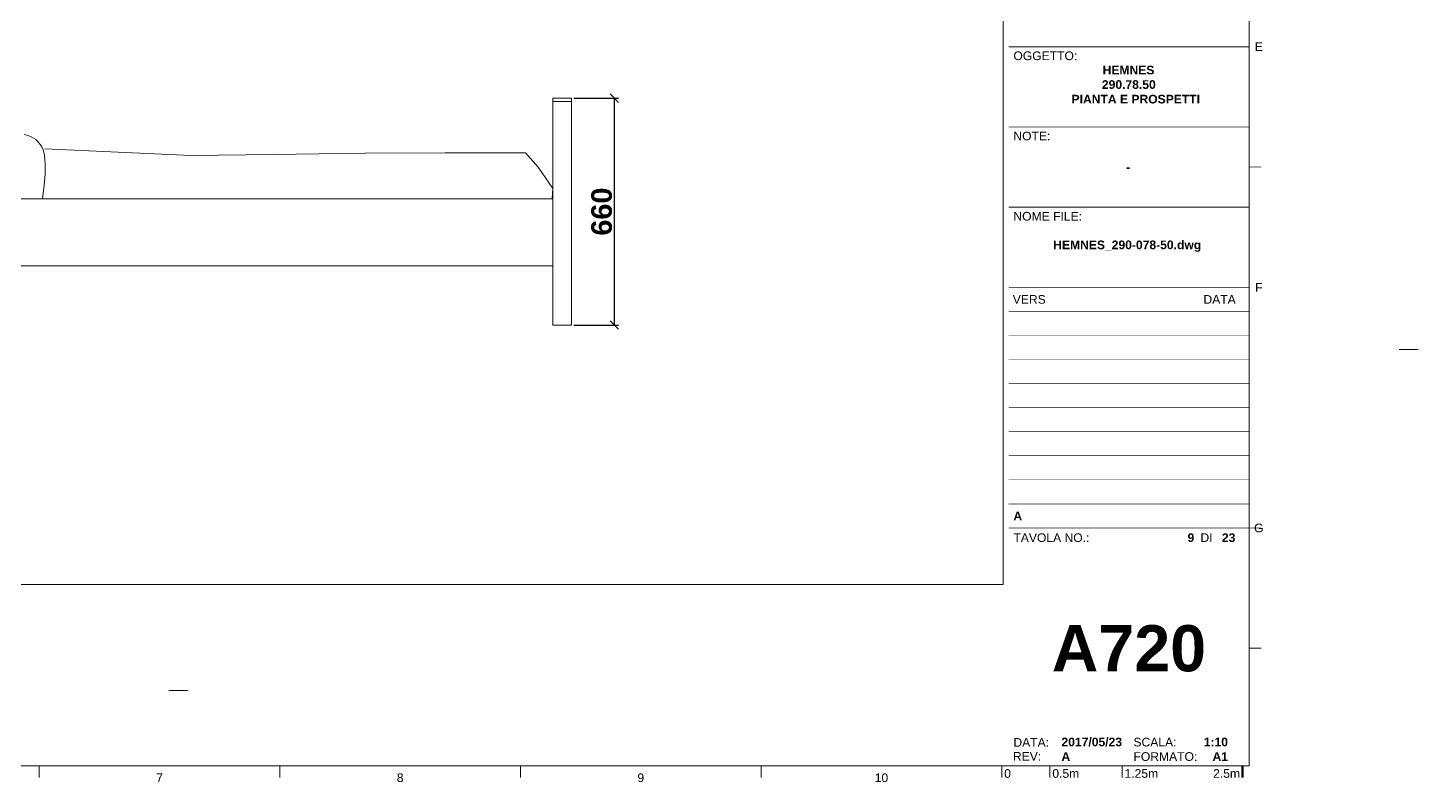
# Paper-space layout 'A720' of a CAD drawing. Header units: centimetres, sheet in millimetres. Extents: x 20 to 854, y 3 to 570.
# Drawn here: x 449.4 to 853.8, y 3.3 to 222.7 of the extents above; entities that cross this region are included whole.
import ezdxf
from ezdxf.enums import TextEntityAlignment as Align

# ---------------------------------------------------------------- set-up
doc = ezdxf.new("R2010")
doc.units = ezdxf.units.CM
for name, color, linetype, lineweight in [('A-ANNO-DIMS', 1, 'Continuous', 18), ('A-ELEV-MBE', 8, 'Continuous', 18), ('G-ANNO-NPLT', 2, 'Continuous', 18), ('G-ANNO-TEXT', 3, 'Continuous', 18), ('G-ANNO-TTLB', 3, 'Continuous', 18)]:
    doc.layers.add(name, color=color, linetype=linetype, lineweight=lineweight)
doc.styles.add('ARIAL', font='arial.ttf')
doc.styles.add('ARIAL-BOLD', font='arialbd.ttf')
doc.styles.add('E-ARIAL', font='arial.ttf')
doc.dimstyles.new('ISO-25', dxfattribs={"dimtxt": 6, "dimasz": 2.5, "dimexe": 1.25, "dimexo": 0.625, "dimtad": 1, "dimlfac": 10, "dimtxsty": 'ARIAL-BOLD', "dimblk": 'OBLIQUE', "dimcen": 2.5, "dimclrt": 256, "dimadec": 0, "dimazin": 0, "dimtfac": 1, "dimtmove": 0, "dimatfit": 3, "dimfxl": 1, "dimarcsym": 0})

# ---------------------------------------------------------------- blocks, each defined once
blk = doc.blocks.new('*U50')
at = {"layer": 'G-ANNO-TTLB'}
for points, const_width in [([(0, -2.5), (0, 0)], 0.18), ([(10, 0), (10, -2.5)], 0.18), ([(25, 0), (25, -2.5)], 0.18), ([(50, 0), (50, -2.5)], 0.48)]:
    blk.add_lwpolyline(points, dxfattribs=dict(at, const_width=const_width))
at = {"layer": 'G-ANNO-TEXT', "style": 'E-ARIAL'}
blk.add_text('0', height=1.8, dxfattribs=at).set_placement((1.2, -0.7), align=Align.TOP_CENTER)
for s, p in [('0.5m', (10.5, -2.5)), ('1.25m', (25.5, -2.5))]:
    blk.add_text(s, height=1.8, dxfattribs=at).set_placement(p)
blk.add_text('2.5m', height=1.8, dxfattribs=at).set_placement((49.5, -2.5), align=Align.RIGHT)
blk = doc.blocks.new('BLOCK_TITLE')
at = {"layer": 'G-ANNO-TTLB'}
for points, const_width in [([(-50, 150), (0, 150)], 0.18), ([(-50, 150), (0, 150)], 0.18), ([(-50, 150), (0, 150)], 0.18), ([(-50, 150), (0, 150)], 0.18), ([(-50, 133.33), (0, 133.33)], 0.18), ([(-50, 116.67), (0, 116.67)], 0.18), ([(-50, 116.67), (0, 116.67)], 0.18), ([(-50, 100), (0, 100)], 0.18), ([(-50, 95), (0, 95)], 0.12), ([(-50, 90), (0, 90)], 0.12), ([(-50, 85), (0, 85)], 0.12), ([(-50, 80), (0, 80)], 0.12), ([(-50, 75), (0, 75)], 0.12), ([(-50, 70), (0, 70)], 0.12), ([(-50, 65), (0, 65)], 0.12), ([(-50, 60), (0, 60)], 0.12), ([(-50, 55), (0, 55)], 0.12), ([(-50, 50), (0, 50)], 0.18), ([(-50, 50), (0, 50)], 0.18)]:
    blk.add_lwpolyline(points, dxfattribs=dict(at, const_width=const_width))
at = {"layer": 'G-ANNO-TTLB', "const_width": 0.18, "flags": 128}
blk.add_lwpolyline([(2.5, 50), (0, 50)], dxfattribs=at)
blk.add_lwpolyline([(2.5, 50), (0, 50)], dxfattribs=at)
at = {"layer": 'G-ANNO-TEXT', "style": 'ARIAL'}
for s, p in [('OGGETTO:', (-49, 149.02)), ('NOTE:', (-49, 132.35)), ('NOME FILE:', (-49, 115.68)), ('TAVOLA NO.:', (-49, 48.88))]:
    blk.add_text(s, height=1.8, dxfattribs=at).set_placement(p, align=Align.TOP_LEFT)
for s, p in [('VERS', (-49.13, 97.5)), ('DI', (-10.14, 47.99)), ('DATA:', (-49, 5.44)), ('SCALA:', (-24.06, 5.5)), ('REV:', (-49.1, 2.54)), ('FORMATO:', (-24.06, 2.5))]:
    blk.add_text(s, height=1.8, dxfattribs=at).set_placement(p, align=Align.MIDDLE_LEFT)
blk.add_text('DATA', height=1.8, dxfattribs=at).set_placement((-2.81, 97.5), align=Align.MIDDLE_RIGHT)
at = {"layer": 'G-ANNO-TEXT', "style": 'ARIAL-BOLD'}
for tag, p, height in [('PROJECT_TITLE_001', (-41.2, 228.22), 3.6), ('PROJECT_TITLE_002', (-36.08, 222.16), 3.6), ('PROJECT_TITLE_003', (-34.58, 216.1), 3.6), ('STUDENTS_001', (-30.84, 153.05), 1.8), ('DRAWING_TITLE_001', (-32.36, 142.66), 1.8), ('NOTES_001', (-25.17, 124.1), 1.8), ('FILENAME_001', (-38.65, 109.01), 1.8)]:
    blk.add_attdef(tag, p, '', height=height, dxfattribs=at)
at = {"layer": 'G-ANNO-TEXT', "style": 'ARIAL-BOLD', "flags": 2}
for tag, p in [('CLASS_001', (-38.72, 194.27)), ('CLASS_002', (-34.96, 191.24)), ('PROFESSOR_001', (-35.55, 175.36))]:
    blk.add_attdef(tag, p, '', height=1.8, dxfattribs=at)
at = {"layer": 'G-ANNO-TEXT', "style": 'ARIAL-BOLD'}
for tag, p in [('VERSION_9', (-49, 92.5)), ('VERSION_8', (-49, 87.5)), ('VERSION_7', (-49, 82.5)), ('VERSION_6', (-49, 77.5)), ('VERSION_5', (-49, 72.5)), ('VERSION_4', (-49, 67.5)), ('VERSION_3', (-49, 62.5)), ('VERSION_2', (-49, 57.5)), ('VERSION_1', (-49, 52.5)), ('SHEET_TOTAL', (-5.68, 47.98)), ('DATE', (-39.01, 5.53)), ('REV', (-39.01, 2.51))]:
    blk.add_attdef(tag, text='', height=1.8, dxfattribs=at).set_placement(p, align=Align.MIDDLE_LEFT)
for tag, p in [('DATA_9', (-2.81, 92.5)), ('DATA_8', (-2.81, 87.5)), ('DATA_7', (-2.81, 82.5)), ('DATA_6', (-2.81, 77.5)), ('DATA_5', (-2.81, 72.5)), ('DATA_4', (-2.81, 67.5)), ('DATA_3', (-2.81, 62.5)), ('DATA_2', (-2.81, 57.5)), ('DATA_1', (-2.81, 52.5)), ('SHEET_COPY', (-11.42, 47.98)), ('SCALE', (-4.42, 5.53))]:
    blk.add_attdef(tag, text='', height=1.8, dxfattribs=at).set_placement(p, align=Align.MIDDLE_RIGHT)
blk.add_attdef('SHEET', text='', height=9.6, dxfattribs=at).set_placement((-25, 25), align=Align.MIDDLE_CENTER)
blk = doc.blocks.new('_Oblique')
at = {"color": 0, "linetype": 'ByBlock', "lineweight": -2}
blk.add_line((-0.5, -0.5), (0.5, 0.5), dxfattribs=at)
blk = doc.blocks.new('*D52')
at = {"layer": 'A-ANNO-DIMS', "color": 0, "lineweight": -2, "transparency": 16777216}
for p, q in [((608.21, 202.27), (621.27, 202.27)), ((620.02, 136.27), (620.02, 202.27)), ((608.21, 136.27), (621.27, 136.27))]:
    blk.add_line(p, q, dxfattribs=at)
at = {"layer": 'Defpoints', "color": 0, "transparency": 16777216}
for p in [(607.58, 202.27), (620.02, 202.27), (607.58, 136.27)]:
    blk.add_point(p, dxfattribs=at)
at = {"layer": 'A-ANNO-DIMS', "color": 0, "lineweight": -2, "transparency": 16777216, "xscale": 2.5, "yscale": 2.5, "zscale": 2.5}
for p, rotation in [((620.02, 202.27), 90), ((620.02, 136.27), 270)]:
    blk.add_blockref('_Oblique', p, dxfattribs=dict(at, rotation=rotation))
at = {"layer": 'A-ANNO-DIMS', "transparency": 16777216, "insert": (616.34, 169.27), "char_height": 6, "attachment_point": 5, "rotation": 90, "style": 'ARIAL-BOLD'}
blk.add_mtext('660', dxfattribs=at)

psp = doc.layouts.new('A720')

# ---------------------------------------------------------------- linework, layer by layer
at = {"layer": 'A-ELEV-MBE'}
for p, q in [((607.5826, 202.2666), (602.0826, 202.2666)), ((602.0826, 202.2666), (607.5826, 202.2666)), ((602.0826, 202.2666), (602.0826, 136.2666)), ((607.5826, 202.2666), (607.5826, 136.2666)), ((602.0826, 201.2666), (607.5826, 201.2666)), ((454.3559, 187.5202), (496.8864, 185.5985)), ((520.768, 185.9067), (547.5166, 186.2664)), ((547.5166, 186.2664), (570.8317, 186.3503)), ((570.8317, 186.3503), (594.196, 186.3503)), ((594.196, 186.3503), (597.8699, 182.1559)), ((496.8864, 185.5985), (520.768, 185.9067)), ((597.8699, 182.1559), (602.0826, 175.9908)), ((602.0826, 175.9908), (601.9377, 172.9636)), ((400.0826, 172.9636), (602.0826, 172.9636)), ((602.0826, 172.9636), (602.0826, 153.4082)), ((400.0525, 153.5303), (602.0826, 153.5303)), ((602.0826, 136.2666), (607.5826, 136.2666)), ((853.8352, 129.1213), (848.3352, 129.1213)), ((490.4725, 29.9018), (495.9725, 29.9018))]:
    psp.add_line(p, q, dxfattribs=at)
psp.add_lwpolyline([(448.3817, 191.7349), (449.4644, 191.3713), (450.3569, 191.0069), (451.0908, 190.6292), (451.6981, 190.2259), (452.2105, 189.7848), (452.66, 189.2935), (453.0784, 188.7397), (453.4869, 188.0963), (453.8639, 187.2765), (454.1773, 186.1787), (454.3948, 184.7013), (454.4843, 182.7427), (454.4135, 180.2013), (454.1504, 176.9755), (453.6627, 172.9636)], dxfattribs=at)
at = {"layer": 'G-ANNO-TTLB'}
for p, q in [((804.6929, 8.0507), (804.6929, 565.8328)), ((24.3134, 8.0507), (804.6929, 8.0507))]:
    psp.add_line(p, q, dxfattribs=at)
at = {"layer": 'G-ANNO-TTLB', "const_width": 0.252, "flags": 128}
for points in [[(808.1929, 182.2328), (804.6929, 182.2328)], [(808.1929, 42.2328), (804.6929, 42.2328)], [(452.7134, 8.0507), (452.7134, 4.5507)], [(522.7134, 8.0507), (522.7134, 4.5507)], [(592.7134, 8.0507), (592.7134, 4.5507)], [(662.7134, 8.0507), (662.7134, 4.5507)], [(732.7134, 8.0507), (732.7134, 4.5507)], [(802.7134, 8.0507), (802.7134, 4.5507)]]:
    psp.add_lwpolyline(points, dxfattribs=at)

# ---------------------------------------------------------------- block references
at = {"xscale": 1.4, "yscale": 1.4, "zscale": 1.4}
psp.add_blockref('*U50', (732.7134, 8.0507), dxfattribs=at)

# ---------------------------------------------------------------- texts
at = {"layer": 'G-ANNO-TEXT', "style": 'ARIAL'}
for s, p in [('E', (807.4695, 217.2328)), ('F', (807.4695, 147.2328)), ('G', (807.4695, 77.2328)), ('7', (487.7134, 4.5624)), ('8', (557.7134, 4.5624)), ('9', (627.7134, 4.5624)), ('10', (697.7134, 4.5624))]:
    psp.add_text(s, height=2.52, dxfattribs=at).set_placement(p, align=Align.MIDDLE_CENTER)

# ---------------------------------------------------------------- dimensions: what is measured, and where the dimension line sits
at = {"layer": 'A-ANNO-DIMS'}
dim = psp.add_linear_dim(base=(620.0245, 202.2666), p1=(607.5826, 136.2666), p2=(607.5826, 202.2666), angle=90, dimstyle='ISO-25', dxfattribs=at)
dim.commit()
dim.dimension.update_dxf_attribs({"geometry": '*D52', "text_midpoint": (616.3361, 169.2666)})

# ---------------------------------------------------------------- next in the draw order: block references
ref = psp.add_blockref('BLOCK_TITLE', (804.6929, 7.2328), dxfattribs=dict(xscale=1.4, yscale=1.4, zscale=1.4))
ref.add_attrib('SHEET_COPY', '9', dxfattribs={"layer": 'G-ANNO-TEXT', "height": 2.52, "style": 'ARIAL-BOLD'}).set_placement((788.7004, 74.4066), align=Align.MIDDLE_RIGHT)
ref.add_attrib('SHEET_TOTAL', '23', dxfattribs={"layer": 'G-ANNO-TEXT', "height": 2.52, "style": 'ARIAL-BOLD'}).set_placement((796.7398, 74.4066), align=Align.MIDDLE_LEFT)
ref.add_attrib('SCALE', '1:10', dxfattribs={"layer": 'G-ANNO-TEXT', "height": 2.52, "style": 'ARIAL-BOLD'}).set_placement((798.5101, 14.9751), align=Align.MIDDLE_RIGHT)
ref.add_attrib('REV', 'A', dxfattribs={"layer": 'G-ANNO-TEXT', "height": 2.52, "style": 'ARIAL-BOLD'}).set_placement((750.072, 10.7419), align=Align.MIDDLE_LEFT)
ref.add_attrib('DATE', '2017/05/23', dxfattribs={"layer": 'G-ANNO-TEXT', "height": 2.52, "style": 'ARIAL-BOLD'}).set_placement((750.072, 14.9751), align=Align.MIDDLE_LEFT)
ref.add_attrib('SHEET', 'A720', dxfattribs={"layer": 'G-ANNO-TEXT', "height": 13.44, "style": 'ARIAL-BOLD'}).set_placement((769.6929, 42.2328), align=Align.MIDDLE_CENTER)
ref.add_attrib('VERSION_1', 'A', dxfattribs={"layer": 'G-ANNO-TEXT', "height": 2.52, "style": 'ARIAL-BOLD'}).set_placement((736.0929, 80.7328), align=Align.MIDDLE_LEFT)
ref.add_attrib('FILENAME_001', 'HEMNES_290-078-50.dwg', (747.6755, 158.3374), dxfattribs={"layer": 'G-ANNO-TEXT', "height": 2.52, "style": 'ARIAL-BOLD'})
ref.add_attrib('NOTES_001', '-', (768.8661, 180.9728), dxfattribs={"layer": 'G-ANNO-TEXT', "height": 2.52, "style": 'ARIAL-BOLD'})
ref.add_attrib('DRAWING_TITLE_001', 'HEMNES', (762.0452, 209.192), dxfattribs={"layer": 'G-ANNO-TEXT', "height": 2.52, "style": 'ARIAL-BOLD'})
ref.add_attrib('A1', 'A1', (794.0098, 9.4728), dxfattribs={"layer": 'G-ANNO-TEXT', "height": 2.52, "style": 'ARIAL-BOLD'})
ref.add_attrib('DRAWING_TITLE_002', '290.78.50', (761.8312, 204.9817), dxfattribs={"layer": 'G-ANNO-TEXT', "height": 2.52, "style": 'ARIAL-BOLD'})
ref.add_attrib('DRAWING_TITLE_003', '    PIANTA E PROSPETTI', (749.0971, 200.7387), dxfattribs={"layer": 'G-ANNO-TEXT', "height": 2.52, "style": 'ARIAL-BOLD'})

# ---------------------------------------------------------------- next in the draw order: linework, layer by layer
at = {"layer": 'G-ANNO-NPLT'}
psp.add_lwpolyline([(28.0112, 543.5197), (733.1128, 543.5197), (733.1128, 60.8114), (28.0112, 60.8114)], close=True, dxfattribs=at)

doc.saveas('drawing.dxf')
